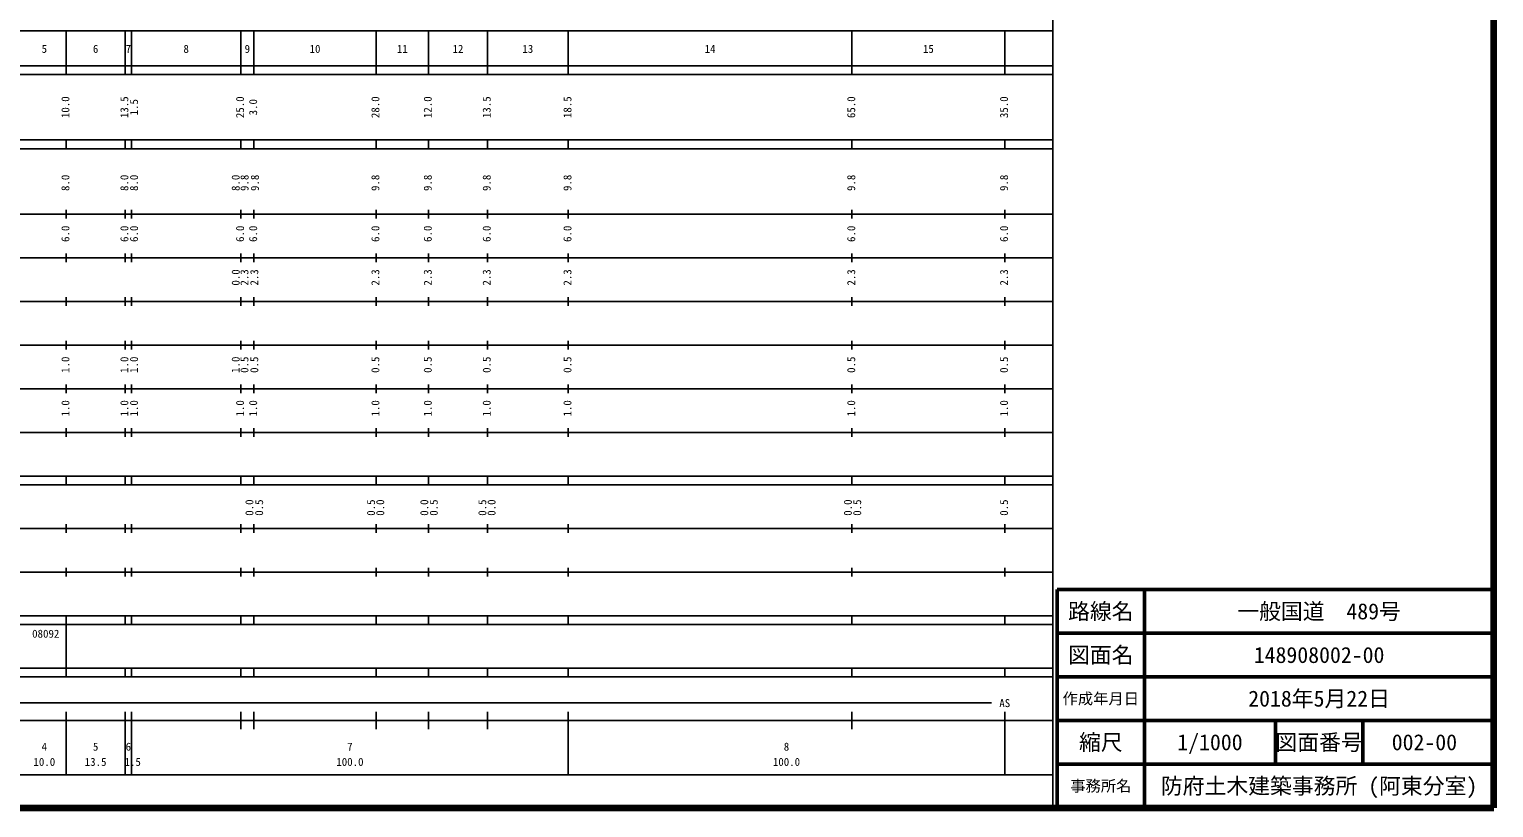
# Model space of a CAD drawing. Units: millimetres on the paper, enlarged 1000 times. Extents: x 40000 to 680000, y 20000 to 380000.
# Drawn here: x 344557 to 680000, y 20000 to 198357 of the extents above; entities that cross this region are included whole.
import ezdxf
from ezdxf.enums import TextEntityAlignment as Align

# ---------------------------------------------------------------- set-up
doc = ezdxf.new("R2010")
doc.units = ezdxf.units.MM
doc.header["$LTSCALE"] = 1000
for name, color, linetype, lineweight in [('M-TTL', 2, 'Continuous', 140), ('M-TTL-BAND', 7, 'Continuous', 25), ('M-TTL-FRAM', 2, 'Continuous', 50), ('M-TTL-LINE', 7, 'Continuous', 50)]:
    doc.layers.add(name, color=color, linetype=linetype, lineweight=lineweight)
doc.layers.add('M-TTL-TXT', color=7, linetype='Continuous')
doc.styles.add('ＭＳ ゴシック', font='')
doc.styles.get('ＭＳ ゴシック').set_extended_font_data('MS Gothic')

msp = doc.modelspace()

# ---------------------------------------------------------------- linework, layer by layer
at = {"layer": 'M-TTL'}
for p, q in [((680000, 20000), (680000, 380000)), ((40000, 20000), (680000, 20000))]:
    msp.add_line(p, q, dxfattribs=at)
at = {"layer": 'M-TTL-BAND'}
for p, q in [((579000, 20000), (579000, 370000)), ((68000, 198000), (579000, 198000)), ((353000, 188000), (353000, 198000)), ((366500, 188000), (366500, 198000)), ((368000, 188000), (368000, 198000)), ((393000, 188000), (393000, 198000)), ((396000, 188000), (396000, 198000)), ((424000, 188000), (424000, 198000)), ((436000, 188000), (436000, 198000)), ((449500, 188000), (449500, 198000)), ((468000, 188000), (468000, 198000)), ((533000, 188000), (533000, 198000)), ((568000, 188000), (568000, 198000)), ((40000, 190000), (579000, 190000)), ((40000, 188000), (579000, 188000)), ((40000, 173000), (579000, 173000)), ((353000, 171000), (353000, 173000)), ((366500, 171000), (366500, 173000)), ((368000, 171000), (368000, 173000)), ((393000, 171000), (393000, 173000)), ((396000, 171000), (396000, 173000)), ((424000, 171000), (424000, 173000)), ((436000, 171000), (436000, 173000)), ((449500, 171000), (449500, 173000)), ((468000, 171000), (468000, 173000)), ((533000, 171000), (533000, 173000)), ((568000, 171000), (568000, 173000)), ((40000, 171000), (579000, 171000)), ((40000, 156000), (579000, 156000)), ((353000, 155000), (353000, 157000)), ((366500, 155000), (366500, 157000)), ((368000, 155000), (368000, 157000)), ((393000, 155000), (393000, 157000)), ((396000, 155000), (396000, 157000)), ((424000, 155000), (424000, 157000)), ((436000, 155000), (436000, 157000)), ((449500, 155000), (449500, 157000)), ((468000, 155000), (468000, 157000)), ((533000, 155000), (533000, 157000)), ((568000, 155000), (568000, 157000)), ((46000, 146000), (579000, 146000)), ((353000, 145000), (353000, 147000)), ((366500, 145000), (366500, 147000)), ((368000, 145000), (368000, 147000)), ((393000, 145000), (393000, 147000)), ((396000, 145000), (396000, 147000)), ((424000, 145000), (424000, 147000)), ((436000, 145000), (436000, 147000)), ((449500, 145000), (449500, 147000)), ((468000, 145000), (468000, 147000)), ((533000, 145000), (533000, 147000)), ((568000, 145000), (568000, 147000)), ((52000, 136000), (579000, 136000)), ((353000, 135000), (353000, 137000)), ((366500, 135000), (366500, 137000)), ((368000, 135000), (368000, 137000)), ((393000, 135000), (393000, 137000)), ((396000, 135000), (396000, 137000)), ((424000, 135000), (424000, 137000)), ((436000, 135000), (436000, 137000)), ((449500, 135000), (449500, 137000)), ((468000, 135000), (468000, 137000)), ((533000, 135000), (533000, 137000)), ((568000, 135000), (568000, 137000)), ((46000, 126000), (579000, 126000)), ((353000, 125000), (353000, 127000)), ((366500, 125000), (366500, 127000)), ((368000, 125000), (368000, 127000)), ((393000, 125000), (393000, 127000)), ((396000, 125000), (396000, 127000)), ((424000, 125000), (424000, 127000)), ((436000, 125000), (436000, 127000)), ((449500, 125000), (449500, 127000)), ((468000, 125000), (468000, 127000)), ((533000, 125000), (533000, 127000)), ((568000, 125000), (568000, 127000)), ((52000, 116000), (579000, 116000)), ((353000, 115000), (353000, 117000)), ((366500, 115000), (366500, 117000)), ((368000, 115000), (368000, 117000)), ((393000, 115000), (393000, 117000)), ((396000, 115000), (396000, 117000)), ((424000, 115000), (424000, 117000)), ((436000, 115000), (436000, 117000)), ((449500, 115000), (449500, 117000)), ((468000, 115000), (468000, 117000)), ((533000, 115000), (533000, 117000)), ((568000, 115000), (568000, 117000)), ((46000, 106000), (579000, 106000)), ((353000, 105000), (353000, 107000)), ((366500, 105000), (366500, 107000)), ((368000, 105000), (368000, 107000)), ((393000, 105000), (393000, 107000)), ((396000, 105000), (396000, 107000)), ((424000, 105000), (424000, 107000)), ((436000, 105000), (436000, 107000)), ((449500, 105000), (449500, 107000)), ((468000, 105000), (468000, 107000)), ((533000, 105000), (533000, 107000)), ((568000, 105000), (568000, 107000)), ((40000, 96000), (579000, 96000)), ((40000, 94000), (579000, 94000)), ((353000, 94000), (353000, 96000)), ((366500, 94000), (366500, 96000)), ((368000, 94000), (368000, 96000)), ((393000, 94000), (393000, 96000)), ((396000, 94000), (396000, 96000)), ((424000, 94000), (424000, 96000)), ((436000, 94000), (436000, 96000)), ((449500, 94000), (449500, 96000)), ((468000, 94000), (468000, 96000)), ((533000, 94000), (533000, 96000)), ((568000, 94000), (568000, 96000)), ((49000, 84000), (579000, 84000)), ((353000, 83000), (353000, 85000)), ((366500, 83000), (366500, 85000)), ((368000, 83000), (368000, 85000)), ((393000, 83000), (393000, 85000)), ((396000, 83000), (396000, 85000)), ((424000, 83000), (424000, 85000)), ((436000, 83000), (436000, 85000)), ((449500, 83000), (449500, 85000)), ((468000, 83000), (468000, 85000)), ((533000, 83000), (533000, 85000)), ((568000, 83000), (568000, 85000)), ((40000, 74000), (579000, 74000)), ((353000, 73000), (353000, 75000)), ((366500, 73000), (366500, 75000)), ((368000, 73000), (368000, 75000)), ((393000, 73000), (393000, 75000)), ((396000, 73000), (396000, 75000)), ((424000, 73000), (424000, 75000)), ((436000, 73000), (436000, 75000)), ((449500, 73000), (449500, 75000)), ((468000, 73000), (468000, 75000)), ((533000, 73000), (533000, 75000)), ((568000, 73000), (568000, 75000)), ((40000, 64000), (579000, 64000)), ((353000, 62000), (353000, 64000)), ((366500, 62000), (366500, 64000)), ((368000, 62000), (368000, 64000)), ((393000, 62000), (393000, 64000)), ((396000, 62000), (396000, 64000)), ((424000, 62000), (424000, 64000)), ((436000, 62000), (436000, 64000)), ((449500, 62000), (449500, 64000)), ((468000, 62000), (468000, 64000)), ((533000, 62000), (533000, 64000)), ((568000, 62000), (568000, 64000)), ((40000, 62000), (579000, 62000)), ((353000, 52000), (353000, 62000)), ((40000, 52000), (579000, 52000)), ((353000, 50000), (353000, 52000)), ((366500, 50000), (366500, 52000)), ((368000, 50000), (368000, 52000)), ((393000, 50000), (393000, 52000)), ((396000, 50000), (396000, 52000)), ((424000, 50000), (424000, 52000)), ((436000, 50000), (436000, 52000)), ((449500, 50000), (449500, 52000)), ((468000, 50000), (468000, 52000)), ((533000, 50000), (533000, 52000)), ((568000, 50000), (568000, 52000)), ((40000, 50000), (579000, 50000)), ((71000, 44000), (565000, 44000)), ((353000, 27500), (353000, 42000)), ((366500, 27500), (366500, 42000)), ((368000, 27500), (368000, 42000)), ((393000, 38000), (393000, 42000)), ((396000, 38000), (396000, 42000)), ((424000, 38000), (424000, 42000)), ((436000, 38000), (436000, 42000)), ((449500, 38000), (449500, 42000)), ((468000, 27500), (468000, 42000)), ((533000, 38000), (533000, 42000)), ((568000, 27500), (568000, 42000)), ((40000, 40000), (579000, 40000)), ((68000, 27500), (579000, 27500))]:
    msp.add_line(p, q, dxfattribs=at)
at = {"layer": 'M-TTL-FRAM'}
for p, q in [((680000, 70000), (580000, 70000)), ((580000, 70000), (580000, 20000))]:
    msp.add_line(p, q, dxfattribs=at)
at = {"layer": 'M-TTL-LINE'}
for p, q in [((600000, 70000), (600000, 20000)), ((680000, 60000), (580000, 60000)), ((680000, 50000), (580000, 50000)), ((680000, 40000), (580000, 40000)), ((630000, 40000), (630000, 30000)), ((650000, 40000), (650000, 30000)), ((680000, 30000), (580000, 30000))]:
    msp.add_line(p, q, dxfattribs=at)

# ---------------------------------------------------------------- texts
at = {"layer": 'M-TTL-BAND', "style": 'ＭＳ ゴシック'}
for s, p in [('5', (348000, 192405)), ('6', (359750, 192405)), ('7', (367250, 192405)), ('8', (380500, 192405)), ('9', (394500, 192405)), ('10', (410000, 192405)), ('11', (430000, 192405)), ('12', (442750, 192405)), ('13', (458750, 192405)), ('14', (500500, 192405)), ('15', (550500, 192405)), ('AS', (568000, 42500)), ('4', (348000, 32523)), ('5', (359750, 32523)), ('6', (367250, 32523)), ('7', (418000, 32523)), ('8', (518000, 32523)), ('10.0', (348000, 29033)), ('13.5', (359750, 29033)), ('1.5', (368247, 29033)), ('100.0', (418000, 29033)), ('100.0', (518000, 29033))]:
    msp.add_text(s, height=1833, dxfattribs=at).set_placement(p, align=Align.BOTTOM_CENTER)
for s, p in [('10.0', (354291, 180500)), ('13.5', (367791, 180500)), ('1.5', (370006, 180500)), ('25.0', (394291, 180500)), ('3.0', (397291, 180500)), ('28.0', (425291, 180500)), ('12.0', (437291, 180500)), ('13.5', (450791, 180500)), ('18.5', (469291, 180500)), ('65.0', (534291, 180500)), ('35.0', (569291, 180500)), ('8.0', (354291, 163174)), ('8.0', (367791, 163174)), ('8.0', (370006, 163174)), ('8.0', (393291, 163174)), ('9.8', (395325, 163174)), ('9.8', (397690, 163174)), ('9.8', (425291, 163174)), ('9.8', (437291, 163174)), ('9.8', (450791, 163174)), ('9.8', (469291, 163174)), ('9.8', (534291, 163174)), ('9.8', (569291, 163174)), ('6.0', (354291, 151500)), ('6.0', (367791, 151500)), ('6.0', (370006, 151500)), ('6.0', (394291, 151500)), ('6.0', (397291, 151500)), ('6.0', (425291, 151500)), ('6.0', (437291, 151500)), ('6.0', (450791, 151500)), ('6.0', (469291, 151500)), ('6.0', (534291, 151500)), ('6.0', (569291, 151500)), ('0.0', (393291, 141500)), ('2.3', (395299, 141500)), ('2.3', (397555, 141500)), ('2.3', (425291, 141500)), ('2.3', (437291, 141500)), ('2.3', (450791, 141500)), ('2.3', (469291, 141500)), ('2.3', (534291, 141500)), ('2.3', (569291, 141500)), ('1.0', (354291, 121500)), ('1.0', (367791, 121500)), ('1.0', (370006, 121500)), ('1.0', (393291, 121500)), ('0.5', (395299, 121500)), ('0.5', (397555, 121500)), ('0.5', (425291, 121500)), ('0.5', (437291, 121500)), ('0.5', (450791, 121500)), ('0.5', (469291, 121500)), ('0.5', (534291, 121500)), ('0.5', (569291, 121500)), ('1.0', (354291, 111500)), ('1.0', (367791, 111500)), ('1.0', (370006, 111500)), ('1.0', (394291, 111500)), ('1.0', (397291, 111500)), ('1.0', (425291, 111500)), ('1.0', (437291, 111500)), ('1.0', (450791, 111500)), ('1.0', (469291, 111500)), ('1.0', (534291, 111500)), ('1.0', (569291, 111500)), ('0.0', (396434, 88764)), ('0.5', (398661, 88764)), ('0.5', (424291, 88764)), ('0.0', (426404, 88764)), ('0.0', (436491, 88764)), ('0.5', (438661, 88764)), ('0.5', (449791, 88764)), ('0.0', (451899, 88764)), ('0.0', (533514, 88764)), ('0.5', (535661, 88764)), ('0.5', (569291, 88764))]:
    msp.add_text(s, height=1833, rotation=90, dxfattribs=at).set_placement(p, align=Align.BOTTOM_CENTER)
msp.add_text('08092', height=1833, dxfattribs=at).set_placement((345210, 58405), align=Align.BOTTOM_LEFT)
at = {"layer": 'M-TTL-TXT', "style": 'ＭＳ ゴシック'}
for s, height, p in [('路線名', 3666, (590000, 65000)), ('路線名', 3666, (590000, 65000)), ('一般国道\u3000489号', 3666, (640000, 65000)), ('図面名', 3666, (590000, 55000)), ('図面名', 3666, (590000, 55000)), ('148908002-00', 3666, (640000, 55000)), ('2018年5月22日', 3666, (640000, 45000)), ('作成年月日', 2566, (590000, 45000)), ('作成年月日', 2566, (590000, 45000)), ('縮尺', 3666, (590000, 35000)), ('縮尺', 3666, (590000, 35000)), ('1/1000', 3666, (615000, 35000)), ('図面番号', 3666, (640000, 35000)), ('図面番号', 3666, (640000, 35000)), ('002-00', 3666, (664125, 35000)), ('防府土木建築事務所 (阿東分室)', 3666, (640000, 25000)), ('事務所名', 2566, (590000, 25000)), ('事務所名', 2566, (590000, 25000))]:
    msp.add_text(s, height=height, dxfattribs=at).set_placement(p, align=Align.MIDDLE_CENTER)

doc.saveas('drawing.dxf')
